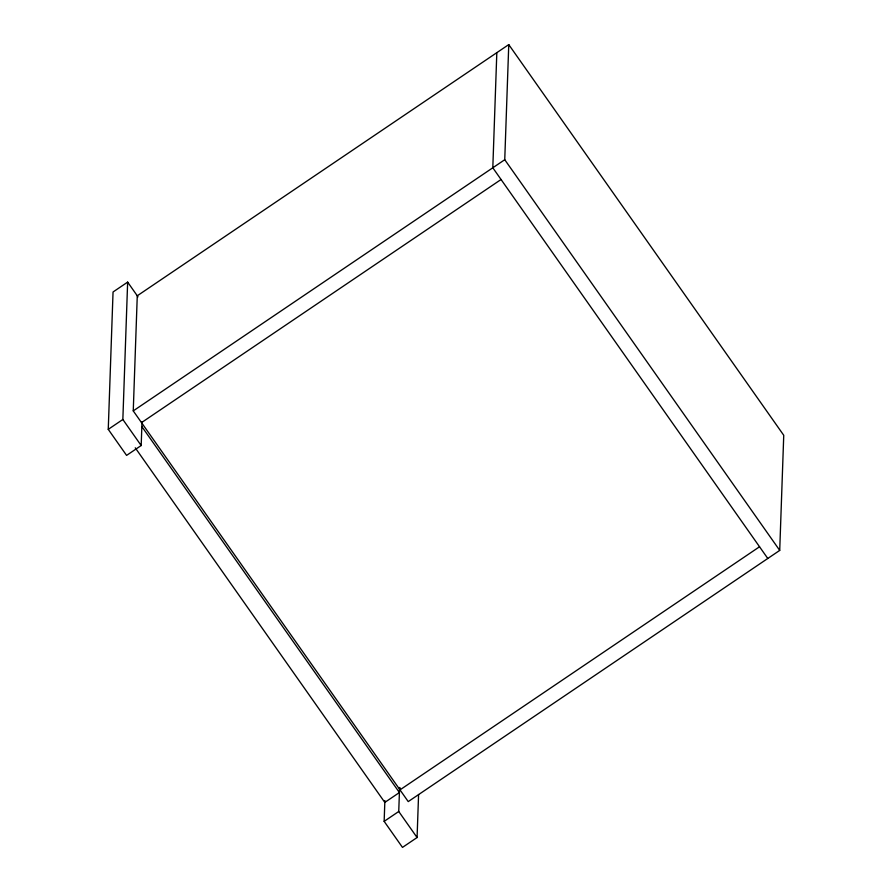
<?xml version="1.0" encoding="UTF-8"?>
<svg xmlns="http://www.w3.org/2000/svg" width="892" height="892" viewBox="0 0 892 892"><rect width="100%" height="100%" fill="white"/><g stroke="black" fill="none" stroke-linecap="round" stroke-linejoin="round"><path stroke-width="1.34" d="M142.006 421.938L141.181 445.532L126.586 455.399L108.255 429.353L113.05 291.985L127.645 282.117L138.004 296.835M141.181 445.532L122.851 419.485L127.645 282.117M133.254 410.889L137.268 295.787L508.763 44.6L783.745 435.296L779.719 550.409L408.235 801.596L133.254 410.889L504.749 159.713L508.763 44.6M418.582 794.516L417.077 837.532L402.482 847.4L384.151 821.354L384.876 800.537M417.077 837.532L398.746 811.486L399.583 787.48M400.051 787.982L399.984 789.877L759.538 546.763M496.822 52.673L492.808 167.785L767.789 558.481M108.255 429.353L122.851 419.485M141.505 422.618L501.059 179.504M384.151 821.354L398.746 811.486M504.749 159.713L779.719 550.409M141.839 426.577L399.404 792.542L384.809 802.41L135.249 447.817"/></g></svg>
